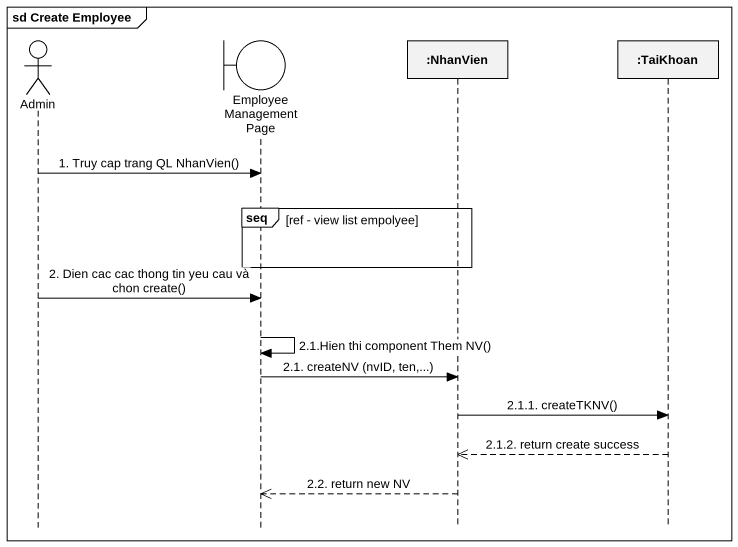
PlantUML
@startuml
mainframe sd Create Employee
hide footbox
actor Admin
boundary "Employee Management Page" as Employee_Management_Page
participant ":NhanVien" as NhanVien
participant ":TaiKhoan" as TaiKhoan

Admin -> Employee_Management_Page : 1. Truy cap trang QL NhanVien()
group seq [ref - view list empolyee]
end
Admin -> Employee_Management_Page : 2. Dien cac cac thong tin yeu cau và chon create()
Employee_Management_Page -> Employee_Management_Page : 2.1.Hien thi component Them NV()
Employee_Management_Page -> NhanVien : 2.1. createNV (nvID, ten,...)
NhanVien -> TaiKhoan : 2.1.1. createTKNV()
TaiKhoan -->> NhanVien : 2.1.2. return create success
NhanVien -->> Employee_Management_Page : 2.2. return new NV
@enduml
